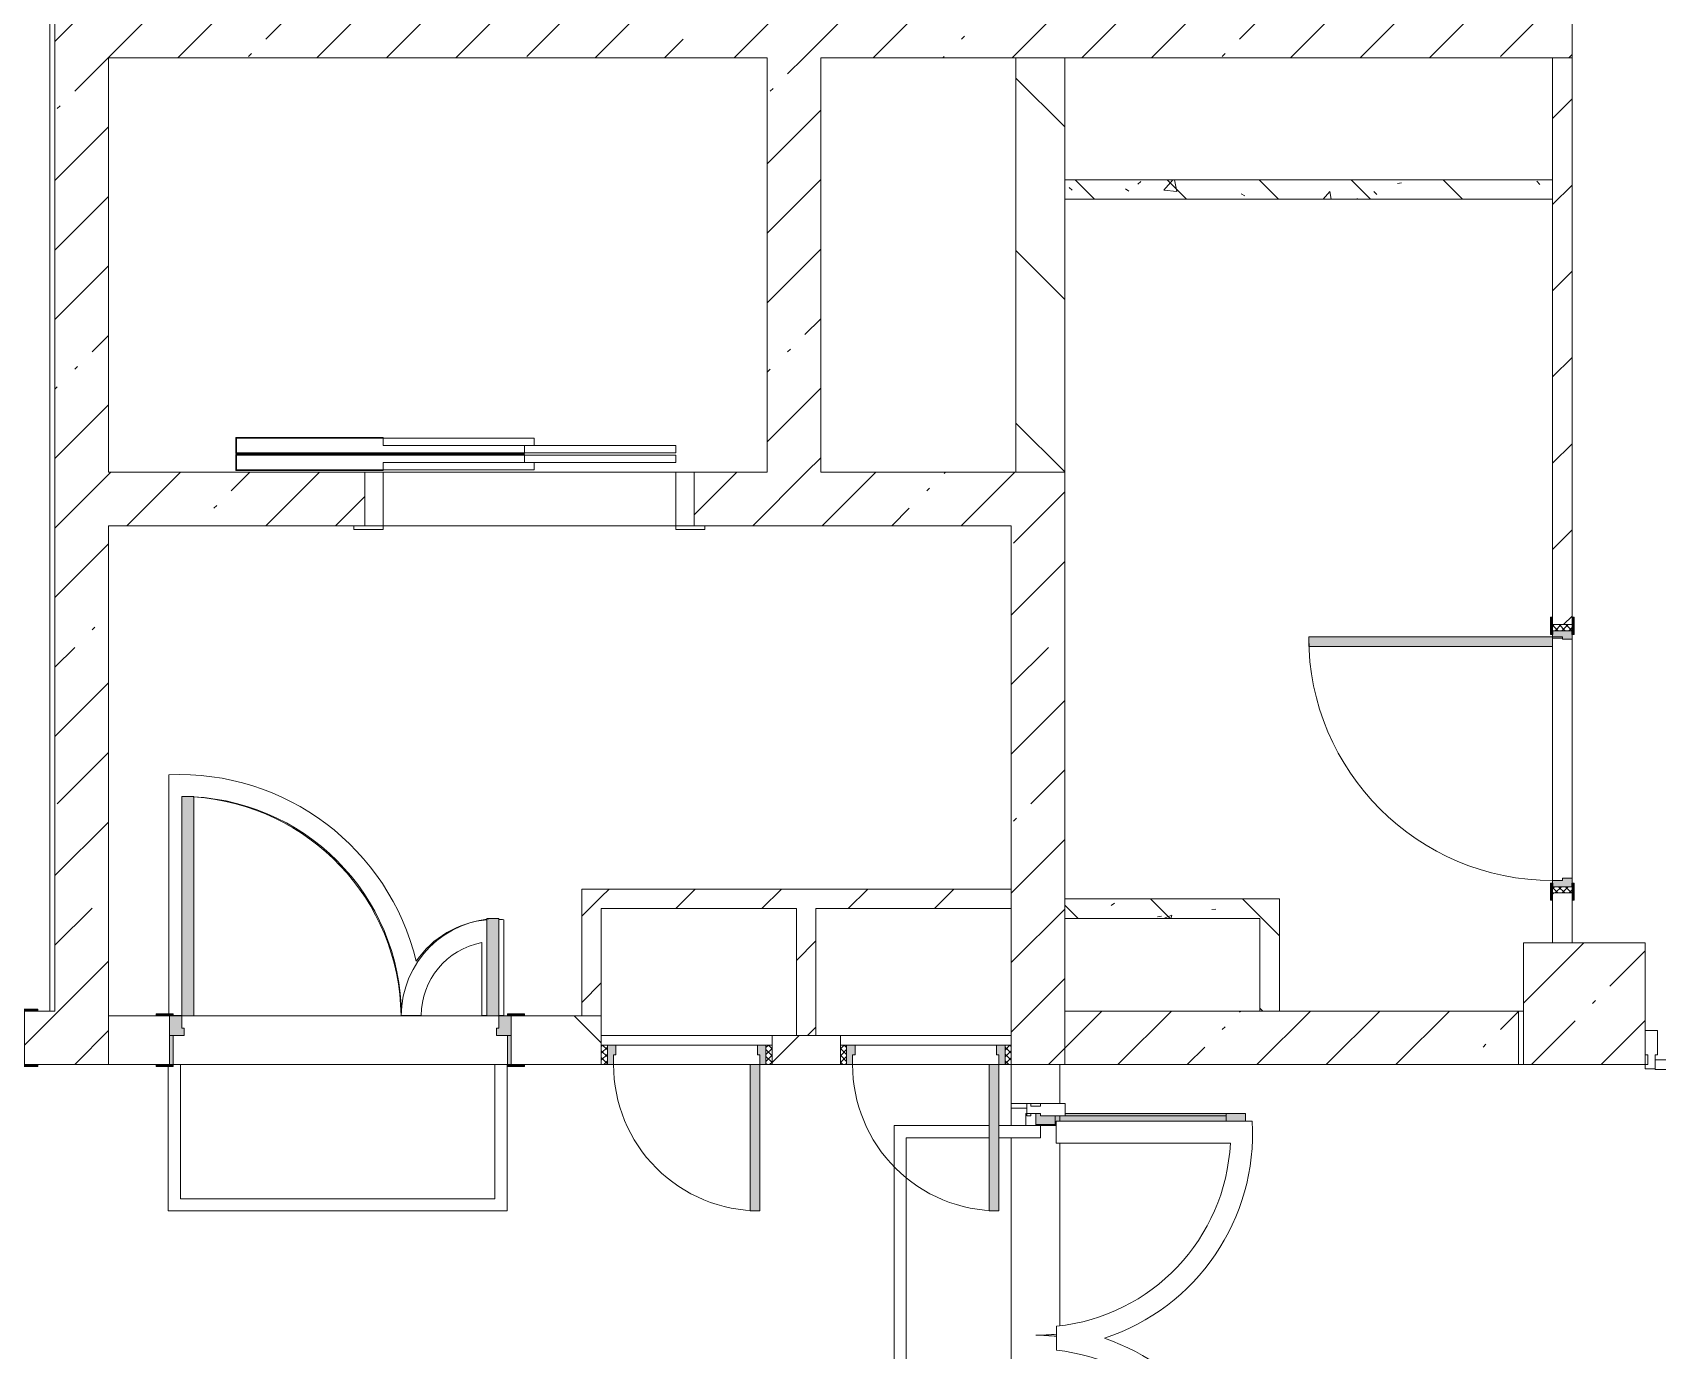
# Model space of a CAD drawing. Header units: millimetres. Extents: x -2911 to 185522, y -8553 to 29000.
# Drawn here: x 153000 to 159662, y 12227 to 17634 of the extents above; entities that cross this region are included whole.
import ezdxf

# ---------------------------------------------------------------- set-up
doc = ezdxf.new("R2010")
doc.units = ezdxf.units.MM
for name, color, linetype, lineweight, true_color in [('A-DETL-GENF-2', 7, 'Continuous', 5, 0xe2e2e2), ('A-DETL-GENF-3', 7, 'Continuous', 5, 0xaaaaaa), ('A-DOOR-2', 7, 'Continuous', 5, 0xaaaaaa), ('A-DOOR-3', 7, 'Continuous', 5, 0xe2e2e2), ('A-DOOR-FRAM-1', 7, 'Continuous', 5, 0xe2e2e2), ('A-DOOR-FRAM-2', 7, 'Continuous', 5, 0xaaaaaa), ('A-FLOR-2', 7, 'Continuous', 5, 0xaaaaaa), ('I-WALL-5', 7, 'Continuous', 5, 0x787878)]:
    doc.layers.add(name, color=color, linetype=linetype, lineweight=lineweight, true_color=true_color)
for name, color, linetype, lineweight in [('A-GLAZ-CWMG-4', 7, 'Continuous', 5), ('A-WALL', 7, 'Continuous', 9), ('I-WALL-3', 7, 'Continuous', 5), ('S-COLS-2', 7, 'Continuous', 5)]:
    doc.layers.add(name, color=color, linetype=linetype, lineweight=lineweight)
pattern_1 = [(45, (58512.3, 0), (-285.1231, 285.1231), []), (45, (58797.44, 0), (-285.1231, 285.1231), [504.031, -100.806, 16.764, -84.042])]
pattern_2 = [(135, (58512.3, 0), (-353.5534, -353.5534), [])]
pattern_3 = [(45, (58512.32, 0), (-176.7767, 176.7767), [])]
pattern_4 = [(135, (58512.3, 0), (-377.1708, -377.1708), [533.4, -88.9, 17.78, -88.9]), (135, (58512.3, 376.94), (-377.1708, -377.1708), []), (50, (58512.3, 0), (637.6445, -55.7866), [66.675, -733.425]), (355, (58512.3, 0), (-123.3494, 668.6992), [53.34, -586.74]), (100.451, (58565.45, -4.65), (514.299, 612.908), [56.665, -623.315]), (46.184, (58512.3, 177.8), (948.7764, -147.1497), [100.012, -1100.137]), (96.636, (58591.4, 165.5), (830.909, 865.997), [84.998, -934.973]), (351.184, (58512.3, 177.8), (830.918, 865.988), [80.01, -880.11]), (21, (58601.2, 133.35), (530.6506, -357.9283), [66.675, -733.425]), (326, (58601.2, 133.35), (216.308, 644.6585), [53.34, -586.74]), (71.451, (58645.44, 103.5), (746.9596, 286.7243), [56.665, -623.315]), (37.5, (58512.32, 0), (10.81053, 295.9426), [16.764, -562.864, 16.764, -578.866, -588.962]), (37.5, (58512.32, 0), (10.81053, 295.9426), [-1175.258, 16.764, -572.198]), (7.5, (58512.3, 0), (233.8692, 350.6318), [16.764, -322.834, 16.764, -549.529, -224.472]), (7.5, (58512.3, 0), (233.8692, 350.6318), [-905.891, 16.764, -207.708]), (327.5, (58314.07, 0), (474.5678, -20.0513), [16.764, -205.486, 16.764, -676.656, -920.115]), (327.5, (58314.07, 0), (474.5678, -20.0513), [-915.67, 16.764, -903.351]), (317.5, (58225.17, 0), (518.4522, 88.9934), [16.764, -272.161, 16.764, -443.738, -653.415]), (317.5, (58225.17, 0), (518.4522, 88.9934), [-749.427, 16.764, -636.651])]

# ---------------------------------------------------------------- blocks, each defined once
blk = doc.blocks.new('110_Дверь_СКБ_1Ст_Внутренняя1 - Д-3б_п_ 1100x2100h_много всего 2-32816779-2_7_1_птичка')
at = {"layer": 'A-DOOR-2'}
h = blk.add_hatch(dxfattribs=at)
h.set_pattern_fill('FP_125', color=256, style=0, pattern_type=2)
h.set_pattern_definition([(135, (1751.41, 104.685), (-14.14214, -14.14214), []), (225, (1751.41, 104.685), (14.14214, -14.14214), [])])
h.paths.add_polyline_path([(537.5, -40), (562.5, -40), (562.5, 40), (537.5, 40)])
at = {"layer": 'A-DOOR-3'}
h = blk.add_hatch(color=256, dxfattribs=at)
h.paths.add_polyline_path([(-512.5, 40), (-512.5, -40), (-477.5, -40), (-477.5, 0), (-487.5, 0), (-487.5, 40)])
h.paths.add_polyline_path([(502.5, 0), (502.5, -40), (537.5, -40), (537.5, 40), (512.5, 40), (512.5, 0)])
at = {"layer": 'A-DOOR-FRAM-1'}
for points in [[(472.5, 40), (512.5, 40), (512.5, 1040), (472.5, 1040)], [(-567.5, 40), (-497.5, 40), (-497.5, 48), (-567.5, 48)], [(522.5, 40), (592.5, 40), (592.5, 48), (522.5, 48)], [(-567.5, -48), (-497.5, -48), (-497.5, -40), (-567.5, -40)], [(522.5, -48), (592.5, -48), (592.5, -40), (522.5, -40)]]:
    blk.add_hatch(color=256, dxfattribs=at).paths.add_polyline_path(points)
at = {"layer": 'A-DOOR-FRAM-2'}
h = blk.add_hatch(dxfattribs=at)
h.set_pattern_fill('FP_126', color=256, style=0, pattern_type=2)
h.set_pattern_definition([(45, (-371.384, 104.685), (-14.1421, 14.1421), []), (135, (-371.384, 104.685), (-14.1421, -14.1421), [])])
h.paths.add_polyline_path([(-537.5, -40), (-512.5, -40), (-512.5, 40), (-537.5, 40)])
at = {"layer": 'A-DOOR-2'}
for p, q in [((512.5, 1040), (472.5, 1040)), ((472.5, 1040), (472.5, 40)), ((512.5, 40), (512.5, 1040)), ((472.5, 40), (512.5, 40))]:
    blk.add_line(p, q, dxfattribs=at)
blk.add_arc((512.5, 40), 1000, 90, 180, dxfattribs=at)
at = {"layer": 'A-DOOR-FRAM-2'}
for p, q in [((-497.5, 48), (-567.5, 48)), ((-567.5, 48), (-567.5, 40)), ((-567.5, 40), (-497.5, 40)), ((-512.5, 40), (-537.5, 40)), ((-537.5, 40), (-537.5, -40)), ((-487.5, 40), (-512.5, 40)), ((-512.5, 40), (-512.5, -40)), ((-512.5, -40), (-512.5, 40)), ((-497.5, 40), (-512.5, 40)), ((-512.5, 40), (-512.5, 39)), ((-512.5, 39), (-497.5, 39)), ((-497.5, 40), (-497.5, 48)), ((-497.5, 39), (-497.5, 40)), ((-487.5, 0), (-487.5, 40)), ((-477.5, 0), (-487.5, 0)), ((-477.5, -40), (-477.5, 0)), ((512.5, 0), (502.5, 0)), ((502.5, 0), (502.5, -40)), ((512.5, 40), (512.5, 0)), ((537.5, 40), (512.5, 40)), ((592.5, 48), (522.5, 48)), ((522.5, 48), (522.5, 40)), ((537.5, 40), (522.5, 40)), ((522.5, 40), (522.5, 39)), ((522.5, 40), (592.5, 40)), ((522.5, 39), (537.5, 39)), ((537.5, -40), (537.5, 40)), ((562.5, 40), (537.5, 40)), ((537.5, 40), (537.5, -40)), ((537.5, 39), (537.5, 40)), ((562.5, -40), (562.5, 40)), ((592.5, 40), (592.5, 48)), ((-497.5, -40), (-567.5, -40)), ((-567.5, -40), (-567.5, -48)), ((-567.5, -48), (-497.5, -48)), ((-537.5, -40), (-512.5, -40)), ((-497.5, -39), (-512.5, -39)), ((-512.5, -39), (-512.5, -40)), ((-512.5, -40), (-477.5, -40)), ((-512.5, -40), (-497.5, -40)), ((-497.5, -40), (-497.5, -39)), ((-497.5, -48), (-497.5, -40)), ((502.5, -40), (537.5, -40)), ((537.5, -39), (522.5, -39)), ((522.5, -39), (522.5, -40)), ((522.5, -40), (537.5, -40)), ((592.5, -40), (522.5, -40)), ((522.5, -40), (522.5, -48)), ((522.5, -48), (592.5, -48)), ((537.5, -40), (537.5, -39)), ((537.5, -40), (562.5, -40)), ((592.5, -48), (592.5, -40))]:
    blk.add_line(p, q, dxfattribs=at)
blk = doc.blocks.new('110_Дверь_СКБ_2Ст - Д-1_л_Лестничная клетка EIS60 2-32142534-2_7_1_птичка')
at = {"layer": 'A-DOOR-3'}
for points in [[(662.5, 110), (662.5, 1010), (612.5, 1010), (612.5, 110)], [(-587.5, 510), (-637.5, 510), (-637.5, 110), (-587.5, 110), (-587.5, 433.2)], [(712.5, 30), (697.5, 30), (697.5, -110), (712.5, -110), (712.5, -30.6)]]:
    blk.add_hatch(color=256, dxfattribs=at).paths.add_polyline_path(points)
h = blk.add_hatch(color=256, dxfattribs=at)
h.paths.add_polyline_path([(712.5, 110), (662.5, 110), (662.5, 60), (652.5, 60), (652.5, 30), (712.5, 30)])
h.paths.add_polyline_path([(-627.5, 30), (-627.5, 60), (-637.5, 60), (-637.5, 110), (-687.5, 110), (-687.5, 30)])
at = {"layer": 'A-DOOR-FRAM-1'}
for points in [[(-672.5, 110), (-672.5, 118), (-742.5, 118), (-742.5, 110)], [(767.5, 110), (767.5, 118), (697.5, 118), (697.5, 110)], [(-672.5, 30), (-687.5, 30), (-687.5, -110), (-672.5, -110), (-672.5, -30.6)], [(-672.5, -110), (-742.5, -110), (-742.5, -118), (-672.5, -118)], [(767.5, -118), (767.5, -110), (697.5, -110), (697.5, -118)]]:
    blk.add_hatch(color=256, dxfattribs=at).paths.add_polyline_path(points)
at = {"layer": 'A-DOOR-2'}
for p, q in [((662.5, 1010), (612.5, 1010)), ((612.5, 1010), (612.5, 110)), ((662.5, 110), (662.5, 1010)), ((-637.5, 510), (-637.5, 110)), ((-587.5, 510), (-637.5, 510)), ((-587.5, 110), (-587.5, 510)), ((-637.5, 110), (-587.5, 110)), ((612.5, 110), (662.5, 110))]:
    blk.add_line(p, q, dxfattribs=at)
for centre, radius, start, end in [((662.5, 110), 900, 90, 180), ((-637.5, 110), 400, 360, 90)]:
    blk.add_arc(centre, radius, start, end, dxfattribs=at)
at = {"layer": 'A-DOOR-FRAM-2'}
for p, q in [((-672.5, 118), (-742.5, 118)), ((-742.5, 118), (-742.5, 110)), ((-742.5, 110), (-672.5, 110)), ((-637.5, 110), (-687.5, 110)), ((-687.5, 110), (-687.5, 30)), ((-672.5, 110), (-672.5, 118)), ((-637.5, 60), (-637.5, 110)), ((662.5, 110), (662.5, 60)), ((712.5, 110), (662.5, 110)), ((767.5, 118), (697.5, 118)), ((697.5, 118), (697.5, 110)), ((697.5, 110), (767.5, 110)), ((712.5, 30), (712.5, 110)), ((767.5, 110), (767.5, 118)), ((-687.5, 30), (-627.5, 30)), ((-672.5, 30), (-687.5, 30)), ((-687.5, 30), (-687.5, -110)), ((-672.5, -110), (-672.5, 30)), ((-627.5, 60), (-637.5, 60)), ((-627.5, 30), (-627.5, 60)), ((662.5, 60), (652.5, 60)), ((652.5, 60), (652.5, 30)), ((652.5, 30), (712.5, 30)), ((712.5, 30), (697.5, 30)), ((697.5, 30), (697.5, -110)), ((712.5, -110), (712.5, 30)), ((-672.5, -110), (-742.5, -110)), ((-742.5, -110), (-742.5, -118)), ((-742.5, -118), (-672.5, -118)), ((-687.5, -110), (-672.5, -110)), ((-672.5, -118), (-672.5, -110)), ((697.5, -110), (712.5, -110)), ((767.5, -110), (697.5, -110)), ((697.5, -110), (697.5, -118)), ((697.5, -118), (767.5, -118)), ((767.5, -118), (767.5, -110))]:
    blk.add_line(p, q, dxfattribs=at)
blk = doc.blocks.new('110_Дверь_СКБ_2Ст - Д-3а 1450x2100h_Лестничная клетка из коридора-32352288-2_7_1_птичка')
at = {"layer": 'A-DOOR-3'}
for points in [[(-587.5, 100), (-587.5, 1000), (-637.5, 1000), (-637.5, 100)], [(662.5, 100), (662.5, 500), (612.5, 500), (612.5, 100)], [(712.5, -100), (712.5, 20), (697.5, 20), (697.5, -100)]]:
    blk.add_hatch(color=256, dxfattribs=at).paths.add_polyline_path(points)
h = blk.add_hatch(color=256, dxfattribs=at)
h.paths.add_polyline_path([(-627.5, 20), (-627.5, 50), (-637.5, 50), (-637.5, 100), (-687.5, 100), (-687.5, 20)])
h.paths.add_polyline_path([(712.5, 20), (712.5, 100), (662.5, 100), (662.5, 50), (652.5, 50), (652.5, 20)])
at = {"layer": 'A-DOOR-FRAM-1'}
for points in [[(-672.5, 100), (-672.5, 108), (-742.5, 108), (-742.5, 100)], [(767.5, 100), (767.5, 108), (697.5, 108), (697.5, 100)], [(-672.5, -100), (-672.5, 20), (-687.5, 20), (-687.5, -100)], [(-672.5, -108), (-672.5, -100), (-742.5, -100), (-742.5, -108)], [(767.5, -108), (767.5, -100), (697.5, -100), (697.5, -108)]]:
    blk.add_hatch(color=256, dxfattribs=at).paths.add_polyline_path(points)
at = {"layer": 'A-DOOR-2'}
for p, q in [((-637.5, 1000), (-637.5, 100)), ((-587.5, 1000), (-637.5, 1000)), ((-587.5, 100), (-587.5, 1000)), ((662.5, 500), (612.5, 500)), ((612.5, 500), (612.5, 100)), ((662.5, 100), (662.5, 500)), ((-637.5, 100), (-587.5, 100)), ((612.5, 100), (662.5, 100))]:
    blk.add_line(p, q, dxfattribs=at)
for centre, radius, start, end in [((-637.5, 100), 900, 0, 90), ((662.5, 100), 400, 90, 180)]:
    blk.add_arc(centre, radius, start, end, dxfattribs=at)
at = {"layer": 'A-DOOR-FRAM-2'}
for p, q in [((-672.5, 108), (-742.5, 108)), ((-742.5, 108), (-742.5, 100)), ((-742.5, 100), (-672.5, 100)), ((-637.5, 100), (-687.5, 100)), ((-687.5, 100), (-687.5, 20)), ((-672.5, 100), (-672.5, 108)), ((-637.5, 50), (-637.5, 100)), ((662.5, 100), (662.5, 50)), ((712.5, 100), (662.5, 100)), ((767.5, 108), (697.5, 108)), ((697.5, 108), (697.5, 100)), ((697.5, 100), (767.5, 100)), ((712.5, 20), (712.5, 100)), ((767.5, 100), (767.5, 108)), ((-687.5, 20), (-627.5, 20)), ((-672.5, 20), (-687.5, 20)), ((-687.5, 20), (-687.5, -100)), ((-672.5, -100), (-672.5, 20)), ((-627.5, 50), (-637.5, 50)), ((-627.5, 20), (-627.5, 50)), ((662.5, 50), (652.5, 50)), ((652.5, 50), (652.5, 20)), ((652.5, 20), (712.5, 20)), ((712.5, 20), (697.5, 20)), ((697.5, 20), (697.5, -100)), ((712.5, -100), (712.5, 20)), ((-672.5, -100), (-742.5, -100)), ((-742.5, -100), (-742.5, -108)), ((-742.5, -108), (-672.5, -108)), ((-687.5, -100), (-672.5, -100)), ((-672.5, -108), (-672.5, -100)), ((697.5, -100), (712.5, -100)), ((767.5, -100), (697.5, -100)), ((697.5, -100), (697.5, -108)), ((697.5, -108), (767.5, -108)), ((767.5, -108), (767.5, -100))]:
    blk.add_line(p, q, dxfattribs=at)
blk = doc.blocks.new('110_Дверь_СКБ_1Ст - д-18 700x2100h_Технический шкаф ЭОМ и СС-23698042-2_7_1_птичка')
at = {"layer": 'A-DOOR-2'}
h = blk.add_hatch(dxfattribs=at)
h.set_pattern_fill('FP_160', color=256, style=0, pattern_type=2)
h.set_pattern_definition([(135, (1951.41, 124.685), (-14.14214, -14.14214), []), (225, (1951.41, 124.685), (14.14214, -14.14214), [])])
h.paths.add_polyline_path([(362.5, 60), (337.5, 60), (337.5, -20), (362.5, -20)])
at = {"layer": 'A-DOOR-3'}
h = blk.add_hatch(color=256, dxfattribs=at)
h.paths.add_polyline_path([(312.5, 60), (312.5, 20), (302.5, 20), (302.5, -20), (337.5, -20), (337.5, 60)])
h.paths.add_polyline_path([(-287.5, 60), (-312.5, 60), (-312.5, -20), (-277.5, -20), (-277.5, 20), (-287.5, 20)])
at = {"layer": 'A-DOOR-FRAM-1'}
blk.add_hatch(color=256, dxfattribs=at).paths.add_polyline_path([(-247.5, 660), (-287.5, 660), (-287.5, 60), (-247.5, 60), (-247.5, 503.6)])
at = {"layer": 'A-DOOR-FRAM-2'}
h = blk.add_hatch(dxfattribs=at)
h.set_pattern_fill('FP_161', color=256, style=0, pattern_type=2)
h.set_pattern_definition([(45, (-171.384, 124.685), (-14.1421, 14.1421), []), (135, (-171.384, 124.685), (-14.1421, -14.1421), [])])
h.paths.add_polyline_path([(-312.5, 60), (-337.5, 60), (-337.5, -20), (-312.5, -20)])
at = {"layer": 'A-DOOR-2'}
for p, q in [((-287.5, 660), (-287.5, 60)), ((-247.5, 660), (-287.5, 660)), ((-247.5, 60), (-247.5, 660)), ((-287.5, 60), (-247.5, 60))]:
    blk.add_line(p, q, dxfattribs=at)
blk.add_arc((-287.5, 60), 600, 360, 90, dxfattribs=at)
at = {"layer": 'A-DOOR-FRAM-2'}
for p, q in [((-312.5, 60), (-337.5, 60)), ((-337.5, 60), (-337.5, -20)), ((-287.5, 60), (-312.5, 60)), ((-312.5, 60), (-312.5, -20)), ((-312.5, -20), (-312.5, 60)), ((-287.5, 20), (-287.5, 60)), ((-277.5, 20), (-287.5, 20)), ((-277.5, -20), (-277.5, 20)), ((-247.5, 60), (312.5, 60)), ((312.5, 20), (302.5, 20)), ((302.5, 20), (302.5, -20)), ((312.5, 60), (312.5, 20)), ((337.5, 60), (312.5, 60)), ((337.5, -20), (337.5, 60)), ((362.5, 60), (337.5, 60)), ((337.5, 60), (337.5, -20)), ((362.5, -20), (362.5, 60)), ((-337.5, -20), (-312.5, -20)), ((-312.5, -20), (-277.5, -20)), ((302.5, -20), (-277.5, -20)), ((302.5, -20), (337.5, -20)), ((337.5, -20), (362.5, -20))]:
    blk.add_line(p, q, dxfattribs=at)
blk = doc.blocks.new('BSC_Колонна _Прямоугольная - 500х500-17857564-2_7_1_птичка')
at = {"layer": 'S-COLS-2'}
h = blk.add_hatch(dxfattribs=at)
h.set_pattern_fill('FP_191', color=256, style=0, pattern_type=2)
h.set_pattern_definition([(45, (-100850, -13650), (-285.1231, 285.1231), []), (45, (-100564.88, -13650), (-285.1231, 285.1231), [504.031, -100.806, 16.764, -84.042])])
h.paths.add_polyline_path([(-250, -250), (250, -250), (250, 250), (-250, 250), (-250, -115.2)])
for p, q in [((250, 250), (-250, 250)), ((-250, 250), (-250, -250)), ((250, -250), (250, 250)), ((-250, -250), (250, -250))]:
    blk.add_line(p, q, dxfattribs=at)
blk = doc.blocks.new('DOR_Дверь лифта - 1350х2050h-19118285-2_7_1_птичка')
at = {"layer": 'A-DOOR-2'}
for p, q in [((-600, 125), (-720, 125)), ((-720, 125), (-720, 110)), ((-720, 110), (-600, 110)), ((-675, 110), (-675, -110)), ((-600, 110), (-675, 110)), ((-600, 110), (-600, 125)), ((600, 110), (-600, 110)), ((-600, 110), (-600, -110)), ((720, 125), (600, 125)), ((600, 125), (600, 110)), ((600, -110), (600, 110)), ((675, 110), (600, 110)), ((600, 110), (720, 110)), ((675, -110), (675, 110)), ((720, 110), (720, 125)), ((-675, -110), (-600, -110)), ((-600, -110), (600, -110)), ((-20, -120), (-20, -150)), ((600, -120), (-20, -120)), ((600, -110), (675, -110)), ((600, -150), (600, -120)), ((-600, -150), (-600, -180)), ((20, -150), (-600, -150)), ((-600, -180), (20, -180)), ((-600, -190), (-600, -220)), ((20, -190), (-600, -190)), ((-20, -150), (600, -150)), ((20, -180), (20, -150)), ((20, -220), (20, -190)), ((-600, -220), (20, -220)), ((-20, -220), (-20, -250)), ((600, -220), (-20, -220)), ((-20, -250), (600, -250)), ((600, -250), (600, -220))]:
    blk.add_line(p, q, dxfattribs=at)
at = {"layer": 'A-DOOR-FRAM-2'}
for p, q in [((600, -117), (600, -120)), ((1203, -117), (600, -117)), ((600, -120), (1200, -120)), ((1200, -120), (1200, -180)), ((1203, -183), (1203, -117)), ((1200, -180), (20, -180)), ((20, -180), (20, -183)), ((20, -183), (1203, -183)), ((1203, -187), (20, -187)), ((20, -187), (20, -190)), ((20, -190), (1200, -190)), ((1200, -190), (1200, -250)), ((1203, -253), (1203, -187)), ((600, -250), (600, -253)), ((1200, -250), (600, -250)), ((600, -253), (1203, -253))]:
    blk.add_line(p, q, dxfattribs=at)
blk = doc.blocks.new('Дверь_Витражная_остекление_ - ВВ-7 остекление-32349468-2_7_1_птичка')
at = {"layer": 'A-DETL-GENF-2'}
for points in [[(-860, -106.8), (-860, -880), (-837.2, -880), (-837.2, -106.8), (-815, -106.8), (-815, -20), (-860, -20)], [(865, -103.8), (877.8, -103.8), (877.8, -880), (910, -880), (910, -140), (900, -140), (900, -40), (910, -40), (910, -20), (865, -20)]]:
    blk.add_hatch(color=256, dxfattribs=at).paths.add_polyline_path(points)
at = {"layer": 'A-DETL-GENF-3'}
for p, q in [((-815, -20), (-860, -20)), ((-860, -880), (-860, -20)), ((-815, -20), (-860, -20)), ((-860, -20), (-860, -880)), ((-815, -106.8), (-815, -20)), ((-815, -106.8), (-815, -20)), ((865, -103.8), (865, -20)), ((865, -20), (865, -103.8)), ((-860, -100), (-815, -100)), ((-850, -800), (-850, -100)), ((-806, -106.8), (-806, -100)), ((900, -100), (865, -100)), ((900, -800), (900, -140)), ((910, -880), (910, -140)), ((910, -880), (910, -140)), ((-860, -800), (-837.2, -800)), ((910, -800), (877.8, -800)), ((-860, -880), (-837.2, -880)), ((-860, -880), (-837.2, -880)), ((910, -880), (877.8, -880)), ((877.8, -880), (910, -880))]:
    blk.add_line(p, q, dxfattribs=at)
at = {"layer": 'A-DOOR-2'}
for p, q in [((-910, 20), (-860, 20)), ((-910, -20), (-910, 20)), ((-860, 20), (-860, -20)), ((860, 20), (910, 20)), ((860, -20), (860, 20)), ((910, 20), (910, -20)), ((-860, -20), (-910, -20)), ((-860, -880), (-860, -20)), ((910, -20), (860, -20)), ((860, -103.8), (860, -39))]:
    blk.add_line(p, q, dxfattribs=at)
for centre, start, end in [((-860, -20), 354.22155, 0), ((860, -20), 180, 185.77845), ((-860, -20), 270, 271.54729)]:
    blk.add_arc(centre, 860, start, end, dxfattribs=at)
blk = doc.blocks.new('Прямоугольный импост - Импост структурный с накладкой - 160мм Темный-32348142-2_7_1_птичка')
at = {"layer": 'A-GLAZ-CWMG-4'}
for p, q in [((0, 17), (-50, 17)), ((-50, 17), (-50, 0)), ((-50, 0), (-40, 0)), ((-40, 0), (-40, -40)), ((-10, -40), (-10, 0)), ((-10, 0), (0, 0)), ((0, 0), (0, 17)), ((-40, -40), (-50, -40)), ((-50, -40), (-50, -140)), ((0, -40), (-10, -40)), ((0, -140), (0, -40)), ((-50, -140), (0, -140))]:
    blk.add_line(p, q, dxfattribs=at)
blk = doc.blocks.new('Дверь_Витражная_остекление_ - ВВ-22-32429667-2_7_1_птичка')
at = {"layer": 'A-DETL-GENF-2'}
for points in [[(-642.5, -710), (-642.5, -20), (-687.5, -20), (-687.5, -710)], [(737.5, -705), (737.5, -20), (692.5, -20), (692.5, -705)]]:
    blk.add_hatch(color=256, dxfattribs=at).paths.add_polyline_path(points)
at = {"layer": 'A-DETL-GENF-3'}
for p, q in [((-642.5, -20), (-687.5, -20)), ((-687.5, -710), (-687.5, -20)), ((-642.5, -20), (-687.5, -20)), ((-687.5, -20), (-687.5, -710)), ((-642.5, -710), (-642.5, -20)), ((-642.5, -710), (-642.5, -20)), ((692.5, -705), (692.5, -20)), ((692.5, -20), (692.5, -705)), ((737.5, -705), (737.5, -20)), ((737.5, -705), (737.5, -20)), ((-687.5, -100), (-642.5, -100)), ((-677.5, -630), (-677.5, -100)), ((-633.5, -630), (-633.5, -100)), ((683.5, -625), (683.5, -100)), ((737.5, -100), (692.5, -100)), ((727.5, -625), (727.5, -100)), ((-687.5, -630), (-642.5, -630)), ((737.5, -625), (692.5, -625)), ((-687.5, -710), (-642.5, -710)), ((-687.5, -710), (-642.5, -710)), ((737.5, -705), (692.5, -705)), ((692.5, -705), (737.5, -705))]:
    blk.add_line(p, q, dxfattribs=at)
at = {"layer": 'A-DOOR-2'}
for p, q in [((-737.5, 20), (-687.5, 20)), ((-737.5, -20), (-737.5, 20)), ((-687.5, 20), (-687.5, -20)), ((687.5, 20), (737.5, 20)), ((687.5, -20), (687.5, 20)), ((737.5, 20), (737.5, -20)), ((-687.5, -20), (-737.5, -20)), ((-687.5, -710), (-687.5, -20)), ((687.5, -705), (687.5, -20)), ((737.5, -20), (687.5, -20))]:
    blk.add_line(p, q, dxfattribs=at)
for centre, radius, start, end in [((-687.5, -20), 690, 270, 0), ((687.5, -20), 685, 180, 270)]:
    blk.add_arc(centre, radius, start, end, dxfattribs=at)
blk = doc.blocks.new('Прямоугольный импост - Импост структурный с накладкой - 160мм Темный-V228-2_7_1_птичка')
at = {"layer": 'A-GLAZ-CWMG-4'}
for p, q in [((0, 17), (-40, 17)), ((-10, -40), (-10, 0)), ((-10, 0), (0, 0)), ((0, 0), (0, 17)), ((-40, -40), (-50, -40)), ((-50, -40), (-50, -140)), ((-40, -20), (-40, -40)), ((0, -40), (-10, -40)), ((-50, -140), (0, -140))]:
    blk.add_line(p, q, dxfattribs=at)

msp = doc.modelspace()

# ---------------------------------------------------------------- hatches: boundary and pattern name
at = {"layer": 'I-WALL-3'}
h = msp.add_hatch(dxfattribs=at)
h.set_pattern_fill('FP_93', color=256, style=0, pattern_type=2)
h.set_pattern_definition(pattern_1)
h.paths.add_polyline_path([(157032.3157, 17530), (159312.3157, 17530), (159312.3157, 17750), (153092.3157, 17750), (153092.3157, 17530), (156232.3157, 17530)])
h = msp.add_hatch(dxfattribs=at)
h.set_pattern_fill('FP_93', color=256, style=0, pattern_type=2)
h.set_pattern_definition(pattern_1)
h.paths.add_polyline_path([(153312.3157, 13620), (153312.3157, 17530), (153092.3157, 17530), (153092.3157, 13620)])
h = msp.add_hatch(dxfattribs=at)
h.set_pattern_fill('FP_93', color=256, style=0, pattern_type=2)
h.set_pattern_definition(pattern_1)
h.paths.add_polyline_path([(156232.3157, 15830), (156232.3157, 17530), (156012.3157, 17530), (156012.3157, 15830)])
h = msp.add_hatch(dxfattribs=at)
h.set_pattern_fill('FP_96', color=256, style=0, pattern_type=2)
h.set_pattern_definition(pattern_2)
h.paths.add_polyline_path([(157232.3157, 15830), (157232.3157, 17530), (157032.3157, 17530), (157032.3157, 15830)])
h = msp.add_hatch(dxfattribs=at)
h.set_pattern_fill('FP_97', color=256, style=0, pattern_type=2)
h.set_pattern_definition(pattern_3)
h.paths.add_polyline_path([(159259.4231, 13900), (159312.3157, 13900), (159312.3157, 14105), (159232.3157, 14105), (159232.3157, 13900)])
h.paths.add_polyline_path([(159312.3157, 15205), (159312.3157, 17530), (159232.3157, 17530), (159232.3157, 15205)])
h = msp.add_hatch(dxfattribs=at)
h.set_pattern_fill('FP_93', color=256, style=0, pattern_type=2)
h.set_pattern_definition(pattern_1)
h.paths.add_polyline_path([(153312.3157, 15610), (154362.3157, 15610), (154362.3157, 15830), (153312.3157, 15830)])
h.paths.add_polyline_path([(157012.3157, 15610), (157232.3157, 15610), (157232.3157, 15830), (155712.3157, 15830), (155712.3157, 15610)])
h = msp.add_hatch(dxfattribs=at)
h.set_pattern_fill('FP_93', color=256, style=0, pattern_type=2)
h.set_pattern_definition(pattern_1)
h.paths.add_polyline_path([(157012.3157, 13400), (157232.3157, 13400), (157232.3157, 15610), (157012.3157, 15610), (157012.3157, 13480)])
h = msp.add_hatch(dxfattribs=at)
h.set_pattern_fill('FP_97', color=256, style=0, pattern_type=2)
h.set_pattern_definition(pattern_3)
h.paths.add_polyline_path([(155332.3157, 13600), (155332.3157, 14120), (155252.3157, 14120), (155252.3157, 13600)])
h = msp.add_hatch(dxfattribs=at)
h.set_pattern_fill('FP_97', color=256, style=0, pattern_type=2)
h.set_pattern_definition(pattern_3)
h.paths.add_polyline_path([(156212.3157, 14040), (157012.3157, 14040), (157012.3157, 14120), (155332.3157, 14120), (155332.3157, 14040), (156132.3157, 14040)])
h = msp.add_hatch(dxfattribs=at)
h.set_pattern_fill('FP_97', color=256, style=0, pattern_type=2)
h.set_pattern_definition(pattern_3)
h.paths.add_polyline_path([(156212.3157, 13520), (156212.3157, 14040), (156132.3157, 14040), (156132.3157, 13520)])
h = msp.add_hatch(dxfattribs=at)
h.set_pattern_fill('FP_93', color=256, style=0, pattern_type=2)
h.set_pattern_definition(pattern_1)
h.paths.add_polyline_path([(153022.3157, 13400), (153312.3157, 13400), (153312.3157, 13620), (152967.3157, 13620), (152967.3157, 13400)])
h.paths.add_polyline_path([(151542.3157, 13400), (151567.3157, 13400), (151567.3157, 13620), (151542.3157, 13620), (151542.3157, 13534.8236)])
h = msp.add_hatch(dxfattribs=at)
h.set_pattern_fill('FP_96', color=256, style=0, pattern_type=2)
h.set_pattern_definition(pattern_2)
h.paths.add_polyline_path([(154962.3157, 13400), (155332.3157, 13400), (155332.3157, 13600), (154962.3157, 13600), (154962.3157, 13520)])
h.paths.add_polyline_path([(153362.3157, 13400), (153562.3157, 13400), (153562.3157, 13600), (153312.3157, 13600), (153312.3157, 13400)])
h = msp.add_hatch(dxfattribs=at)
h.set_pattern_fill('FP_93', color=256, style=0, pattern_type=2)
h.set_pattern_definition(pattern_1)
h.paths.add_polyline_path([(157541.2599, 13400), (159092.3157, 13400), (159092.3157, 13620), (157232.3157, 13620), (157232.3157, 13400)])
h = msp.add_hatch(dxfattribs=at)
h.set_pattern_fill('FP_194', color=256, style=0, pattern_type=2)
h.set_pattern_definition([(45, (58512.3, 0), (-427.6843, 427.6843), []), (45, (58797.44, 0), (-427.6843, 427.6843), [])])
h.paths.add_polyline_path([(156312.3157, 13400), (156312.3157, 13520), (156032.3157, 13520), (156032.3157, 13400)])
at = {"layer": 'I-WALL-5'}
h = msp.add_hatch(dxfattribs=at)
h.set_pattern_fill('FP_106', color=256, style=0, pattern_type=2)
h.set_pattern_definition(pattern_4)
h.paths.add_polyline_path([(159232.3157, 16950), (159232.3157, 17030), (157232.3157, 17030), (157232.3157, 16950), (157541.2599, 16950)])
h = msp.add_hatch(dxfattribs=at)
h.set_pattern_fill('FP_106', color=256, style=0, pattern_type=2)
h.set_pattern_definition(pattern_4)
h.paths.add_polyline_path([(158032.3157, 14000), (158112.3157, 14000), (158112.3157, 14080), (157232.3157, 14080), (157232.3157, 14000), (157541.2599, 14000)])
h = msp.add_hatch(dxfattribs=at)
h.set_pattern_fill('FP_106', color=256, style=0, pattern_type=2)
h.set_pattern_definition(pattern_4)
h.paths.add_polyline_path([(158112.3157, 13620), (158112.3157, 14000), (158032.3157, 14000), (158032.3157, 13620)])

# ---------------------------------------------------------------- linework, layer by layer
at = {"layer": 'A-FLOR-2'}
for p, q in [((153071.3157, 13620), (153071.3157, 17750)), ((159272.3157, 15150), (159232.3157, 15150)), ((153558.7439, 14589.2272), (153558.7439, 13608)), ((154932.8332, 13601.1321), (154932.8332, 13994.7041)), ((154842.8332, 13900.864), (154842.8332, 13601.1321)), ((153577.3157, 13601.1321), (153612.3157, 13601.1321)), ((154511.2094, 13601.1321), (154594.2758, 13601.1321)), ((154842.8332, 13601.1321), (154862.3157, 13601.1321)), ((154912.3157, 13601.1321), (154932.8332, 13601.1321)), ((159092.3157, 13620), (159112.3157, 13620)), ((153556.7624, 13392), (153556.7624, 12800)), ((153606.7624, 13400), (153577.3157, 13400)), ((153606.7624, 12850), (153606.7624, 13400)), ((154946.0295, 13400), (154896.0295, 13400)), ((154896.0295, 13400), (154896.0295, 12850)), ((154946.0295, 12800), (154946.0295, 13400)), ((159112.3157, 13400), (159092.3157, 13400)), ((157076.3157, 13221.2409), (157012.3157, 13221.2409)), ((156532.3157, 13149.9998), (156532.3157, 11481.2409)), ((156922.3157, 13149.9998), (156532.3157, 13149.9998)), ((157073.3157, 13149.9998), (156962.3157, 13149.9998)), ((157132.3157, 13149.9998), (157113.3157, 13149.9998)), ((157132.3157, 13099.9998), (157132.3157, 13149.9998)), ((158000.7278, 13167.8443), (157197.1413, 13167.8443)), ((157197.1413, 13167.8443), (157197.1413, 13078.0475)), ((156582.3157, 11531.2409), (156582.3157, 13099.9998)), ((156582.3157, 13099.9998), (156922.3157, 13099.9998)), ((156962.3157, 13099.9998), (157132.3157, 13099.9998)), ((157197.1413, 13078.0475), (157911.1446, 13078.0475)), ((153556.7624, 12800), (154946.0295, 12800)), ((154896.0295, 12850), (153606.7624, 12850)), ((157198.6296, 12327.0316), (157198.6296, 12228.576))]:
    msp.add_line(p, q, dxfattribs=at)
for centre, radius, start, end in [((153601.2759, 13590.1321), 1000, 13.54970641, 92.43764057), ((153601.2759, 13590.1321), 910, 0.69260321, 86.14974097), ((154899.2758, 13601.1321), 395, 95.37122193, 145.57769191), ((154899.2758, 13601.1321), 395, 85.12654996, 88.10651059), ((154899.2758, 13601.1321), 305, 100.66451333, 180), ((157117.1413, 13117.8443), 885, 288.26618459, 3.23877424), ((157117.1413, 13117.8443), 795, 275.88320479, 357.13063825), ((157117.1413, 11452.8443), 870, 360, 71.40745063), ((157117.1413, 11452.8443), 780, 6.57700511, 84.00324568)]:
    msp.add_arc(centre, radius, start, end, dxfattribs=at)
at = {"layer": 'A-WALL'}
for p, q in [((157232.3157, 17530), (157032.3157, 17530)), ((159312.3157, 17530), (159232.3157, 17530)), ((157232.3157, 17030), (157232.3157, 16950)), ((159232.3157, 16950), (159232.3157, 17030)), ((157032.3157, 15830), (157232.3157, 15830)), ((157012.3157, 14040), (157012.3157, 14120)), ((157232.3157, 14080), (157232.3157, 14000)), ((155252.3157, 13600), (155332.3157, 13600)), ((158032.3157, 13620), (158112.3157, 13620)), ((156132.3157, 13520), (156212.3157, 13520))]:
    msp.add_line(p, q, dxfattribs=at)
at = {"layer": 'I-WALL-3'}
for p, q in [((159312.3157, 15235), (159312.3157, 20755)), ((153092.3157, 17750), (153092.3157, 13620)), ((153312.3157, 15830), (153312.3157, 17530)), ((153312.3157, 17530), (156012.3157, 17530)), ((156012.3157, 17530), (156012.3157, 15830)), ((156232.3157, 17530), (157032.3157, 17530)), ((156232.3157, 15830), (156232.3157, 17530)), ((157032.3157, 17530), (157032.3157, 15830)), ((157232.3157, 17530), (159232.3157, 17530)), ((157232.3157, 17030), (157232.3157, 17530)), ((159232.3157, 17530), (159232.3157, 17030)), ((159232.3157, 17030), (157232.3157, 17030)), ((157232.3157, 16950), (159232.3157, 16950)), ((157232.3157, 14080), (157232.3157, 16950)), ((159232.3157, 16950), (159232.3157, 15235)), ((154362.3157, 15830), (153312.3157, 15830)), ((154362.3157, 15610), (154362.3157, 15830)), ((156012.3157, 15830), (155712.3157, 15830)), ((155712.3157, 15830), (155712.3157, 15610)), ((157032.3157, 15830), (156232.3157, 15830)), ((153312.3157, 15610), (154362.3157, 15610)), ((153312.3157, 15610), (153312.3157, 13400)), ((155712.3157, 15610), (157012.3157, 15610)), ((157012.3157, 15610), (157012.3157, 14120)), ((159312.3157, 15145), (159312.3157, 14165)), ((159232.3157, 14155), (159232.3157, 15115)), ((155252.3157, 14120), (155252.3157, 13600)), ((157012.3157, 14120), (155252.3157, 14120)), ((158112.3157, 14080), (157232.3157, 14080)), ((158112.3157, 13620), (158112.3157, 14080)), ((159232.3157, 14075), (159232.3157, 13900)), ((159312.3157, 13900), (159312.3157, 14075)), ((155332.3157, 13480), (155332.3157, 14040)), ((155332.3157, 14040), (156132.3157, 14040)), ((156132.3157, 14040), (156132.3157, 13520)), ((156212.3157, 14040), (157012.3157, 14040)), ((156212.3157, 13520), (156212.3157, 14040)), ((157012.3157, 14040), (157012.3157, 13480)), ((157232.3157, 14000), (158032.3157, 14000)), ((157232.3157, 13400), (157232.3157, 14000)), ((158032.3157, 14000), (158032.3157, 13620)), ((153092.3157, 13620), (153022.3157, 13620)), ((153507.3157, 13600), (153312.3157, 13600)), ((153662.3157, 13600), (154862.3157, 13600)), ((155252.3157, 13600), (155017.3157, 13600)), ((158032.3157, 13620), (157232.3157, 13620)), ((159092.3157, 13620), (158112.3157, 13620)), ((159092.3157, 13400), (159092.3157, 13620)), ((155332.3157, 13520), (156132.3157, 13520)), ((156032.3157, 13520), (156032.3157, 13480)), ((156212.3157, 13520), (157012.3157, 13520)), ((156312.3157, 13480), (156312.3157, 13520)), ((153022.3157, 13400), (153312.3157, 13400)), ((153312.3157, 13400), (153507.3157, 13400)), ((154896.0295, 13400), (153606.7624, 13400)), ((155017.3157, 13400), (155332.3157, 13400)), ((156032.3157, 13400), (156312.3157, 13400)), ((157232.3157, 13400), (157012.3157, 13400)), ((157012.3157, 13400), (157012.3157, 13149.9998)), ((157212.3157, 13239.9998), (157212.3157, 13400)), ((157232.3157, 13400), (159092.3157, 13400)), ((157012.3157, 13239.9998), (157212.3157, 13239.9998)), ((157212.3157, 13189.9998), (157212.3157, 13167.8443)), ((157012.3157, 11531.2409), (157012.3157, 13099.9998)), ((157212.3157, 13078.0475), (157212.3157, 12329.2651))]:
    msp.add_line(p, q, dxfattribs=at)

# ---------------------------------------------------------------- block references
at = {"layer": 'A-DOOR-2'}
for name, p, rotation in [('DOR_Дверь лифта - 1350х2050h-19118285-2_7_1_птичка', (155037.3157, 15720), 180), ('110_Дверь_СКБ_1Ст_Внутренняя1 - Д-3б_п_ 1100x2100h_много всего 2-32816779-2_7_1_птичка', (159272.3157, 14642.5), 90), ('110_Дверь_СКБ_1Ст - д-18 700x2100h_Технический шкаф ЭОМ и СС-23698042-2_7_1_птичка', (155694.8157, 13460), 180), ('110_Дверь_СКБ_1Ст - д-18 700x2100h_Технический шкаф ЭОМ и СС-23698042-2_7_1_птичка', (156674.8157, 13460), 180), ('Дверь_Витражная_остекление_ - ВВ-7 остекление-32349468-2_7_1_птичка', (157093.3157, 12289.9998), 89.99999999999993)]:
    msp.add_blockref(name, p, dxfattribs=dict(at, rotation=rotation))
for name, p in [('110_Дверь_СКБ_2Ст - Д-1_л_Лестничная клетка EIS60 2-32142534-2_7_1_птичка', (152254.8157, 13510)), ('110_Дверь_СКБ_2Ст - Д-3а 1450x2100h_Лестничная клетка из коридора-32352288-2_7_1_птичка', (154249.8157, 13500)), ('Дверь_Витражная_остекление_ - ВВ-22-32429667-2_7_1_птичка', (160389.8157, 13400))]:
    msp.add_blockref(name, p, dxfattribs=at)
at = {"layer": 'A-GLAZ-CWMG-4'}
for name, p, rotation in [('Прямоугольный импост - Импост структурный с накладкой - 160мм Темный-V228-2_7_1_птичка', (159612.3157, 13400), 180), ('Прямоугольный импост - Импост структурный с накладкой - 160мм Темный-32348142-2_7_1_птичка', (157093.3157, 13239.9998), 89.99999999999993)]:
    msp.add_blockref(name, p, dxfattribs=dict(at, rotation=rotation))
at = {"layer": 'S-COLS-2'}
msp.add_blockref('BSC_Колонна _Прямоугольная - 500х500-17857564-2_7_1_птичка', (159362.3157, 13650), dxfattribs=at)

doc.saveas('drawing.dxf')
